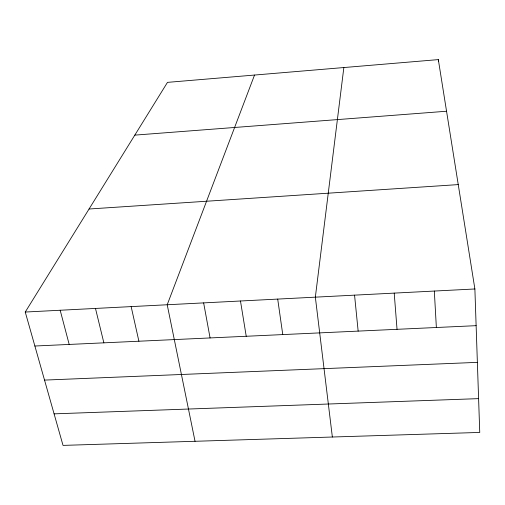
<?xml version="1.0" encoding="UTF-8"?>
<svg xmlns="http://www.w3.org/2000/svg" width="505" height="505" viewBox="0 0 505 505"><rect width="100%" height="100%" fill="white"/><g stroke="black" fill="none" stroke-linecap="round" stroke-linejoin="round"><path stroke-width="0.76" d="M343.848 67.55L315.347 297.161L332.359 437.014M254.533 75.056L167.206 304.761L195.037 441.288M25.25 312.039L167.483 82.365L438.321 59.609L474.883 288.974L479.75 432.438L63.024 445.391L25.25 312.039L474.883 288.974M134.81 135.125L446.553 111.239M89.05 209.013L458.243 184.596M34.877 346.02L476.133 325.668M44.528 380.095L477.376 362.363M54.092 413.854L478.601 398.634M60.177 310.253L69.191 344.435M95.477 308.441L103.866 342.838M131.148 306.611L138.9 341.222M203.641 302.893L210.08 337.94M240.475 300.999L246.232 336.273M277.706 299.093L282.762 334.588M354.554 295.147L358.152 331.11M394.209 293.115L397.037 329.317M434.319 291.057L436.364 327.499M438.321 59.609L438.397 61.149"/></g></svg>
